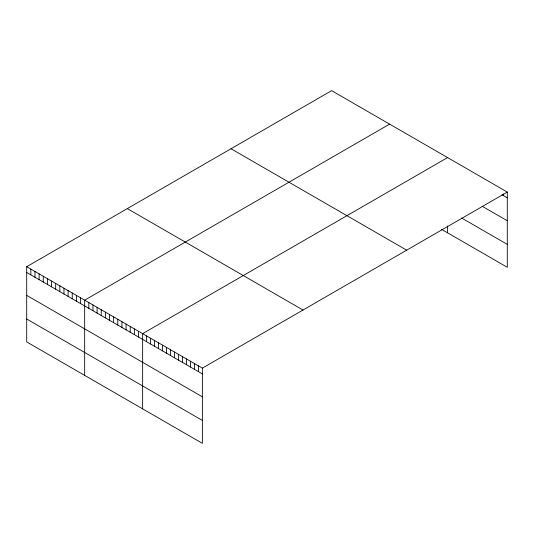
<?xml version="1.0" encoding="UTF-8"?>
<svg xmlns="http://www.w3.org/2000/svg" width="534" height="534" viewBox="0 0 534 534"><rect width="100%" height="100%" fill="white"/><g stroke="black" fill="none" stroke-linecap="round" stroke-linejoin="round"><path stroke-width="0.8" d="M507.3 192.073L202.373 368.126L202.373 443.347L26.7 341.927L26.7 266.7L331.627 90.653L507.3 192.073L507.3 267.3L441.358 229.226M389.6 124.122L84.672 300.168L84.672 375.395M447.572 157.59L142.645 333.643L142.645 408.864M501.993 194.783L507.3 197.847M482.082 206.211L507.3 220.769M461.509 217.945L507.3 244.378M231.002 148.746L406.674 250.172M127.326 208.607L302.998 310.027M26.7 266.7L202.373 368.126M26.7 272.474L202.373 373.9M26.7 295.395L202.373 396.815M26.7 319.005L202.373 420.432M503.315 193.902L503.315 195.551M447.572 225.942L447.572 232.817M198.388 365.823L198.388 371.597M194.409 363.527L194.409 369.301M190.424 361.224L190.424 366.998M186.446 358.928L186.446 364.702M182.461 356.632L182.461 362.406M178.483 354.329L178.483 360.103M174.498 352.033L174.498 357.807M170.52 349.73L170.52 355.504M166.535 347.434L166.535 353.208M162.55 345.138L162.55 350.911M158.571 342.835L158.571 348.609M154.586 340.538L154.586 346.312M150.608 338.236L150.608 344.009M146.623 335.939L146.623 341.713M138.5 331.247L138.5 337.021M134.361 328.857L134.361 334.631M130.223 326.468L130.223 332.241M126.077 324.078L126.077 329.852M121.939 321.688L121.939 327.462M117.8 319.299L117.8 325.072M113.655 316.902L113.655 322.676M109.517 314.513L109.517 320.287M105.378 312.123L105.378 317.897M101.233 309.733L101.233 315.507M97.095 307.344L97.095 313.118M92.956 304.954L92.956 310.728M88.811 302.558L88.811 308.338M80.534 297.778L80.534 303.552M76.389 295.389L76.389 301.163M72.25 292.999L72.25 298.773M68.105 290.609L68.105 296.383M63.967 288.22L63.967 293.994M59.828 285.823L59.828 291.597M55.683 283.434L55.683 289.208M51.544 281.044L51.544 286.818M47.406 278.655L47.406 284.428M43.261 276.265L43.261 282.039M39.122 273.875L39.122 279.649M34.984 271.479L34.984 277.253M30.838 269.089L30.838 274.863"/></g></svg>
